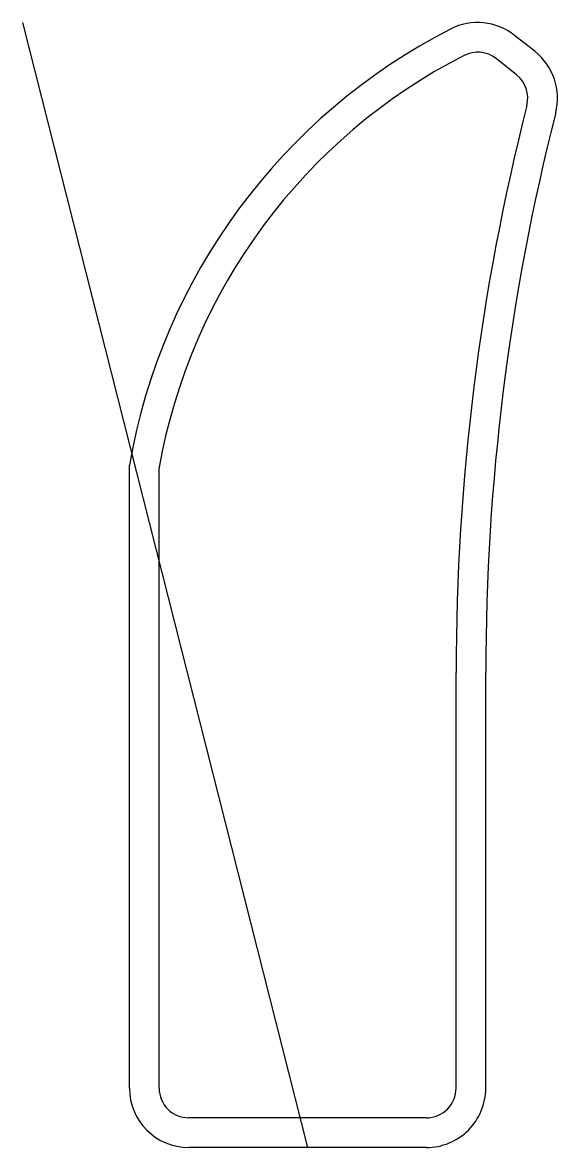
# Model space of a CAD drawing. Extents: x -1.2 to 1.05, y 0 to 4.74.
import ezdxf

# ---------------------------------------------------------------- set-up
doc = ezdxf.new("R2010")
doc.units = 0
doc.header["$LTSCALE"] = 5
doc.header["$MEASUREMENT"] = 0
for name, color, linetype in [('Z1_RAMPS_A', 24, 'Continuous'), ('Z1_RAMPS_B', 24, 'Continuous'), ('Z1_RAMPS_C', 24, 'Continuous')]:
    doc.layers.add(name, color=color, linetype=linetype)

msp = doc.modelspace()

# ---------------------------------------------------------------- linework, layer by layer
at = {"layer": 'Z1_RAMPS_A', "color": 24, "linetype": 'Continuous', "lineweight": 25}
for p, q in [((0.8798, 4.5175), (0.7938, 4.5858)), ((-0.625, 0.25), (-0.625, 2.8634)), ((0.625, 0.25), (0.625, 2)), ((0.5, 0.125), (-0.5, 0.125))]:
    msp.add_line(p, q, dxfattribs=at)
for centre, radius, start, end in [((1.7666, 2.4372), 2.4293, 117.1248, 169.8948), ((0.716, 4.488), 0.125, 51.5037, 117.1248), ((0.802, 4.4196), 0.125, -14.2278, 51.5037), ((10.3448, 2), 9.7198, 165.77221, -179.99983), ((-0.5, 0.25), 0.125, 179.9999, -90.0001), ((0.5, 0.25), 0.125, -90.0001, 0.0002)]:
    msp.add_arc(centre, radius, start, end, dxfattribs=at)
at = {"layer": 'Z1_RAMPS_B', "color": 24, "linetype": 'Continuous', "lineweight": 25}
for p, q in [((0.9576, 4.6153), (0.8716, 4.6837)), ((-0.75, 0.25), (-0.75, 2.8743)), ((0.75, 0.25), (0.75, 2)), ((0.5, 0), (-0.5, 0))]:
    msp.add_line(p, q, dxfattribs=at)
for centre, radius, start, end in [((1.7666, 2.4372), 2.5543, 117.1248, 170.1458), ((0.716, 4.488), 0.25, 51.5037, 117.1248), ((0.802, 4.4196), 0.25, -14.2278, 51.5037), ((10.3448, 2), 9.5948, 165.77221, -179.99983), ((-0.5, 0.25), 0.25, 179.9999, -90.0001), ((0.5, 0.25), 0.25, -90.0001, 0.0002)]:
    msp.add_arc(centre, radius, start, end, dxfattribs=at)
at = {"layer": 'Z1_RAMPS_C', "color": 24, "linetype": 'Continuous', "lineweight": 25}
msp.add_line((-1.2, 4.738), (0, 0), dxfattribs=at)

doc.saveas('drawing.dxf')
